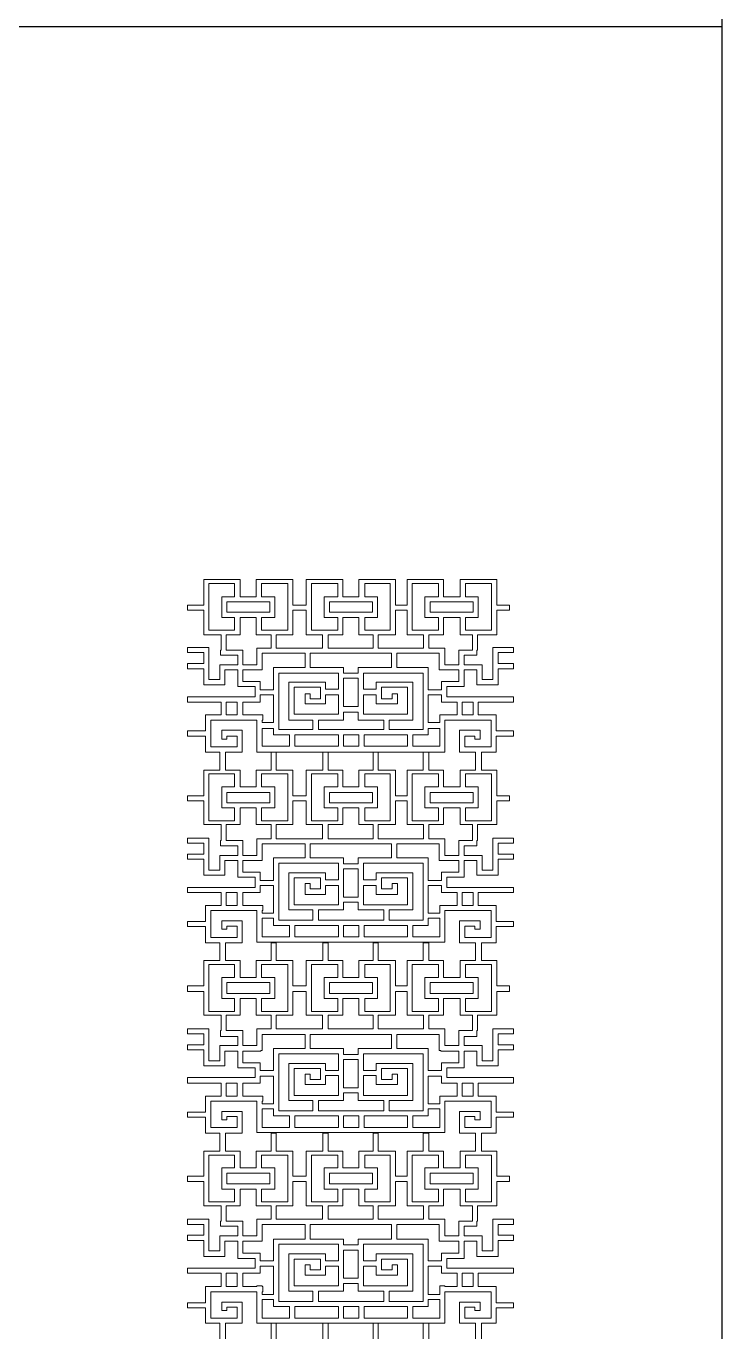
# Model space of a CAD drawing. Extents: x -66030 to 95157, y -13132 to 45879.
# Drawn here: x 90919 to 95157, y 31369 to 39317 of the extents above; entities that cross this region are included whole.
import ezdxf

# ---------------------------------------------------------------- set-up
doc = ezdxf.new("R2010")
doc.units = 0
doc.header["$LTSCALE"] = 100
doc.header["$MEASUREMENT"] = 0
doc.layers.get('0').update_dxf_attribs({"linetype": 'CONTINUOUS'})
doc.layers.add('3', color=11, linetype='CONTINUOUS')

msp = doc.modelspace()

# ---------------------------------------------------------------- linework, layer by layer
at = {"color": 29, "lineweight": 0}
msp.add_lwpolyline([(92098.4, 31312.6), (92098.4, 31421.9), (92043.8, 31421.9), (92012.5, 31421.9), (92012.5, 31453.2), (92012.5, 31515.7), (91903.1, 31515.7), (91903.1, 31546.9), (92012.5, 31546.9), (92012.5, 31613.3), (92012.5, 31644.6), (92043.8, 31644.6), (92106.3, 31644.6), (92106.3, 31726.6), (91903.1, 31726.6), (91903.1, 31757.8), (92313.3, 31757.8), (92313.3, 31816.4), (92239.1, 31816.4), (92207.8, 31816.4), (92207.8, 31847.7), (92207.8, 31921.9), (92129.7, 31921.9), (92129.7, 31863.3), (92129.7, 31828.2), (92098.4, 31828.2), (92032, 31828.2), (92000.8, 31828.2), (92000.8, 31863.3), (92000.8, 31925.8), (91903.1, 31925.8), (91903.1, 31957), (92000.8, 31957), (92000.8, 32023.4), (91903.1, 32023.4), (91903.1, 32054.7), (92000.8, 32054.7), (92032, 32054.7), (92032, 32023.4), (92032, 31957), (92032, 31925.8), (92032, 31863.3), (92098.4, 31863.3), (92098.4, 31921.9), (92098.4, 31953.1), (92129.7, 31953.1), (92207.8, 31953.1), (92207.8, 32011.7), (92102.3, 32011.7), (92102.3, 32043), (92106.3, 32043), (92106.3, 32136.7), (92000.8, 32136.7), (92000.8, 32285.1), (91903.1, 32285.1), (91903.1, 32316.4), (92000.8, 32316.4), (92000.8, 32468.7), (92098.4, 32468.7), (92098.4, 32578.1), (92043.8, 32578.1), (92012.5, 32578.1), (92012.5, 32613.3), (92012.5, 32675.7), (91903.1, 32675.7), (91903.1, 32707), (92012.5, 32707), (92012.5, 32773.4), (92012.5, 32804.6), (92043.8, 32804.6), (92106.3, 32804.6), (92106.3, 32882.8), (91903.1, 32882.8), (91903.1, 32917.9), (92313.3, 32917.9), (92313.3, 32976.5), (92239.1, 32976.5), (92207.8, 32976.5), (92207.8, 33007.8), (92207.8, 33078.1), (92129.7, 33078.1), (92129.7, 33019.5), (92129.7, 32988.2), (92098.4, 32988.2), (92032, 32988.2), (92000.8, 32988.2), (92000.8, 33019.5), (92000.8, 33085.9), (91903.1, 33085.9), (91903.1, 33117.1), (92000.8, 33117.1), (92000.8, 33183.5), (91903.1, 33183.5), (91903.1, 33214.8), (92000.8, 33214.8), (92032, 33214.8), (92032, 33183.5), (92032, 33117.1), (92032, 33085.9), (92032, 33019.5), (92098.4, 33019.5), (92098.4, 33078.1), (92098.4, 33113.2), (92129.7, 33113.2), (92207.8, 33113.2), (92207.8, 33167.9), (92102.3, 33167.9), (92102.3, 33203.1), (92106.3, 33203.1), (92106.3, 33296.8), (92000.8, 33296.8), (92000.8, 33441.3), (91903.1, 33441.3), (91903.1, 33476.5), (92000.8, 33476.5), (92000.8, 33628.8), (92098.4, 33628.8), (92098.4, 33738.2), (92043.8, 33738.2), (92012.5, 33738.2), (92012.5, 33769.4), (92012.5, 33835.8), (91903.1, 33835.8), (91903.1, 33867.1), (92012.5, 33867.1), (92012.5, 33933.5), (92012.5, 33964.7), (92043.8, 33964.7), (92106.3, 33964.7), (92106.3, 34042.8), (91903.1, 34042.8), (91903.1, 34074.1), (92313.3, 34074.1), (92313.3, 34136.6), (92239.1, 34136.6), (92207.8, 34136.6), (92207.8, 34167.8), (92207.8, 34238.1), (92129.7, 34238.1), (92129.7, 34179.5), (92129.7, 34148.3), (92098.4, 34148.3), (92032, 34148.3), (92000.8, 34148.3), (92000.8, 34179.5), (92000.8, 34245.9), (91903.1, 34245.9), (91903.1, 34277.2), (92000.8, 34277.2), (92000.8, 34343.6), (91903.1, 34343.6), (91903.1, 34374.8), (92000.8, 34374.8), (92032, 34374.8), (92032, 34343.6), (92032, 34277.2), (92032, 34245.9), (92032, 34179.5), (92098.4, 34179.5), (92098.4, 34238.1), (92098.4, 34269.4), (92129.7, 34269.4), (92207.8, 34269.4), (92207.8, 34328), (92102.3, 34328), (92102.3, 34359.2), (92106.3, 34359.2), (92106.3, 34456.9), (92000.8, 34456.9), (92000.8, 34601.4), (91903.1, 34601.4), (91903.1, 34632.6), (92000.8, 34632.6), (92000.8, 34788.9), (92098.4, 34788.9), (92098.4, 34898.2), (92043.8, 34898.2), (92012.5, 34898.2), (92012.5, 34929.5), (92012.5, 34995.9), (91903.1, 34995.9), (91903.1, 35027.1), (92012.5, 35027.1), (92012.5, 35093.5), (92012.5, 35124.8), (92043.8, 35124.8), (92106.3, 35124.8), (92106.3, 35202.9), (91903.1, 35202.9), (91903.1, 35234.2), (92313.3, 35234.2), (92313.3, 35296.7), (92239.1, 35296.7), (92207.8, 35296.7), (92207.8, 35327.9), (92207.8, 35398.2), (92129.7, 35398.2), (92129.7, 35339.6), (92129.7, 35308.4), (92098.4, 35308.4), (92032, 35308.4), (92000.8, 35308.4), (92000.8, 35339.6), (92000.8, 35406), (91903.1, 35406), (91903.1, 35437.3), (92000.8, 35437.3), (92000.8, 35503.7), (91903.1, 35503.7), (91903.1, 35534.9), (92000.8, 35534.9), (92032, 35534.9), (92032, 35503.7), (92032, 35437.3), (92032, 35406), (92032, 35339.6), (92098.4, 35339.6), (92098.4, 35398.2), (92098.4, 35429.5), (92129.7, 35429.5), (92207.8, 35429.5), (92207.8, 35488), (92102.3, 35488), (92102.3, 35519.3), (92106.3, 35519.3), (92106.3, 35613), (92000.8, 35613), (92000.8, 35761.5), (91903.1, 35761.5), (91903.1, 35792.7), (92000.8, 35792.7), (92000.8, 35948.9), (92223.4, 35948.9), (92223.4, 35843.5), (92321.1, 35843.5), (92321.1, 35948.9), (92543.7, 35948.9), (92543.7, 35792.7), (92625.7, 35792.7), (92625.7, 35948.9), (92848.4, 35948.9), (92848.4, 35843.5), (92946, 35843.5), (92946, 35948.9), (93168.7, 35948.9), (93168.7, 35792.7), (93239, 35792.7), (93239, 35948.9), (93461.6, 35948.9), (93461.6, 35843.5), (93563.2, 35843.5), (93563.2, 35948.9), (93785.8, 35948.9), (93785.8, 35792.7), (93863.9, 35792.7), (93863.9, 35761.5), (93785.8, 35761.5), (93785.8, 35613), (93668.6, 35613), (93668.6, 35519.3), (93664.7, 35519.3), (93664.7, 35488), (93586.6, 35488), (93586.6, 35429.5), (93664.7, 35429.5), (93696, 35429.5), (93696, 35398.2), (93696, 35339.6), (93762.4, 35339.6), (93762.4, 35406), (93762.4, 35437.3), (93762.4, 35503.7), (93762.4, 35534.9), (93793.6, 35534.9), (93887.4, 35534.9), (93887.4, 35503.7), (93793.6, 35503.7), (93793.6, 35437.3), (93887.4, 35437.3), (93887.4, 35406), (93793.6, 35406), (93793.6, 35339.6), (93793.6, 35308.4), (93762.4, 35308.4), (93696, 35308.4), (93664.7, 35308.4), (93664.7, 35339.6), (93664.7, 35398.2), (93586.6, 35398.2), (93586.6, 35327.9), (93586.6, 35296.7), (93555.4, 35296.7), (93481.2, 35296.7), (93481.2, 35234.2), (93887.4, 35234.2), (93887.4, 35202.9), (93672.5, 35202.9), (93672.5, 35124.8), (93750.7, 35124.8), (93781.9, 35124.8), (93781.9, 35093.5), (93781.9, 35027.1), (93887.4, 35027.1), (93887.4, 34995.9), (93781.9, 34995.9), (93781.9, 34929.5), (93781.9, 34898.2), (93750.7, 34898.2), (93692.1, 34898.2), (93692.1, 34788.9), (93785.8, 34788.9), (93785.8, 34632.6), (93863.9, 34632.6), (93863.9, 34601.4), (93785.8, 34601.4), (93785.8, 34456.9), (93668.6, 34456.9), (93668.6, 34359.2), (93664.7, 34359.2), (93664.7, 34328), (93586.6, 34328), (93586.6, 34269.4), (93664.7, 34269.4), (93696, 34269.4), (93696, 34238.1), (93696, 34179.5), (93762.4, 34179.5), (93762.4, 34245.9), (93762.4, 34277.2), (93762.4, 34343.6), (93762.4, 34374.8), (93793.6, 34374.8), (93887.4, 34374.8), (93887.4, 34343.6), (93793.6, 34343.6), (93793.6, 34277.2), (93887.4, 34277.2), (93887.4, 34245.9), (93793.6, 34245.9), (93793.6, 34179.5), (93793.6, 34148.3), (93762.4, 34148.3), (93696, 34148.3), (93664.7, 34148.3), (93664.7, 34179.5), (93664.7, 34238.1), (93586.6, 34238.1), (93586.6, 34167.8), (93586.6, 34136.6), (93555.4, 34136.6), (93481.2, 34136.6), (93481.2, 34074.1), (93887.4, 34074.1), (93887.4, 34042.8), (93672.5, 34042.8), (93672.5, 33964.7), (93750.7, 33964.7), (93781.9, 33964.7), (93781.9, 33933.5), (93781.9, 33867.1), (93887.4, 33867.1), (93887.4, 33835.8), (93781.9, 33835.8), (93781.9, 33769.4), (93781.9, 33738.2), (93750.7, 33738.2), (93692.1, 33738.2), (93692.1, 33628.8), (93785.8, 33628.8), (93785.8, 33476.5), (93863.9, 33476.5), (93863.9, 33441.3), (93785.8, 33441.3), (93785.8, 33296.8), (93668.6, 33296.8), (93668.6, 33203.1), (93664.7, 33203.1), (93664.7, 33167.9), (93586.6, 33167.9), (93586.6, 33113.2), (93664.7, 33113.2), (93696, 33113.2), (93696, 33078.1), (93696, 33019.5), (93762.4, 33019.5), (93762.4, 33085.9), (93762.4, 33117.1), (93762.4, 33183.5), (93762.4, 33214.8), (93793.6, 33214.8), (93887.4, 33214.8), (93887.4, 33183.5), (93793.6, 33183.5), (93793.6, 33117.1), (93887.4, 33117.1), (93887.4, 33085.9), (93793.6, 33085.9), (93793.6, 33019.5), (93793.6, 32988.2), (93762.4, 32988.2), (93696, 32988.2), (93664.7, 32988.2), (93664.7, 33019.5), (93664.7, 33078.1), (93586.6, 33078.1), (93586.6, 33007.8), (93586.6, 32976.5), (93555.4, 32976.5), (93481.2, 32976.5), (93481.2, 32917.9), (93887.4, 32917.9), (93887.4, 32882.8), (93672.5, 32882.8), (93672.5, 32804.6), (93750.7, 32804.6), (93781.9, 32804.6), (93781.9, 32773.4), (93781.9, 32707), (93887.4, 32707), (93887.4, 32675.7), (93781.9, 32675.7), (93781.9, 32613.3), (93781.9, 32578.1), (93750.7, 32578.1), (93692.1, 32578.1), (93692.1, 32468.7), (93785.8, 32468.7), (93785.8, 32316.4), (93863.9, 32316.4), (93863.9, 32285.1), (93785.8, 32285.1), (93785.8, 32136.7), (93668.6, 32136.7), (93668.6, 32043), (93664.7, 32043), (93664.7, 32011.7), (93586.6, 32011.7), (93586.6, 31953.1), (93664.7, 31953.1), (93696, 31953.1), (93696, 31921.9), (93696, 31863.3), (93762.4, 31863.3), (93762.4, 31925.8), (93762.4, 31957), (93762.4, 32023.4), (93762.4, 32054.7), (93793.6, 32054.7), (93887.4, 32054.7), (93887.4, 32023.4), (93793.6, 32023.4), (93793.6, 31957), (93887.4, 31957), (93887.4, 31925.8), (93793.6, 31925.8), (93793.6, 31863.3), (93793.6, 31828.2), (93762.4, 31828.2), (93696, 31828.2), (93664.7, 31828.2), (93664.7, 31863.3), (93664.7, 31921.9), (93586.6, 31921.9), (93586.6, 31847.7), (93586.6, 31816.4), (93555.4, 31816.4), (93481.2, 31816.4), (93481.2, 31757.8), (93887.4, 31757.8), (93887.4, 31726.6), (93672.5, 31726.6), (93672.5, 31644.6), (93750.7, 31644.6), (93781.9, 31644.6), (93781.9, 31613.3), (93781.9, 31546.9), (93887.4, 31546.9), (93887.4, 31515.7), (93781.9, 31515.7), (93781.9, 31453.2), (93781.9, 31421.9), (93750.7, 31421.9), (93692.1, 31421.9), (93692.1, 31312.6)], dxfattribs=at)
at = {"lineweight": 0}
for points in [[(92188.3, 35843.5), (92188.3, 35925.5), (92032, 35925.5), (92032, 35640.4), (92188.3, 35640.4), (92188.3, 35718.5), (92110.2, 35718.5), (92110.2, 35843.5), (92188.3, 35843.5)], [(92352.3, 35718.5), (92352.3, 35640.4), (92512.5, 35640.4), (92512.5, 35925.5), (92352.3, 35925.5), (92352.3, 35843.5), (92434.4, 35843.5), (92434.4, 35718.5), (92352.3, 35718.5)], [(92817.1, 35843.5), (92817.1, 35925.5), (92657, 35925.5), (92657, 35640.4), (92817.1, 35640.4), (92817.1, 35718.5), (92735.1, 35718.5), (92735.1, 35843.5), (92817.1, 35843.5)], [(92981.2, 35718.5), (92981.2, 35640.4), (93137.4, 35640.4), (93137.4, 35925.5), (92981.2, 35925.5), (92981.2, 35843.5), (93059.3, 35843.5), (93059.3, 35718.5), (92981.2, 35718.5)], [(93430.4, 35843.5), (93430.4, 35925.5), (93270.2, 35925.5), (93270.2, 35640.4), (93430.4, 35640.4), (93430.4, 35718.5), (93348.3, 35718.5), (93348.3, 35843.5), (93430.4, 35843.5)], [(93594.4, 35718.5), (93594.4, 35640.4), (93754.6, 35640.4), (93754.6, 35925.5), (93594.4, 35925.5), (93594.4, 35843.5), (93672.5, 35843.5), (93672.5, 35718.5), (93594.4, 35718.5)], [(92141.4, 35812.2), (92403.1, 35812.2), (92403.1, 35749.7), (92141.4, 35749.7), (92141.4, 35812.2)], [(92766.4, 35812.2), (93028.1, 35812.2), (93028.1, 35749.7), (92766.4, 35749.7), (92766.4, 35812.2)], [(93379.6, 35812.2), (93641.3, 35812.2), (93641.3, 35749.7), (93379.6, 35749.7), (93379.6, 35812.2)], [(92223.4, 35718.5), (92223.4, 35613), (92137.5, 35613), (92137.5, 35519.3), (92207.8, 35519.3), (92239.1, 35519.3), (92239.1, 35488), (92239.1, 35429.5), (92325, 35429.5), (92325, 35499.8), (92325, 35499.8), (92325, 35531), (92325, 35531), (92356.2, 35531), (92410.9, 35531), (92410.9, 35613), (92321.1, 35613), (92321.1, 35718.5), (92223.4, 35718.5)], [(92543.7, 35761.5), (92543.7, 35613), (92442.2, 35613), (92442.2, 35531), (92723.4, 35531), (92723.4, 35613), (92625.7, 35613), (92625.7, 35761.5), (92543.7, 35761.5)], [(92848.4, 35718.5), (92848.4, 35613), (92758.5, 35613), (92758.5, 35531), (93032, 35531), (93032, 35613), (92946, 35613), (92946, 35718.5), (92848.4, 35718.5)], [(93168.7, 35761.5), (93168.7, 35613), (93063.2, 35613), (93063.2, 35531), (93340.5, 35531), (93340.5, 35613), (93239, 35613), (93239, 35761.5), (93168.7, 35761.5)], [(93461.6, 35718.5), (93461.6, 35613), (93371.8, 35613), (93371.8, 35531), (93434.3, 35531), (93438.2, 35531), (93469.4, 35531), (93469.4, 35531), (93469.4, 35531), (93469.4, 35429.5), (93555.4, 35429.5), (93555.4, 35488), (93555.4, 35519.3), (93586.6, 35519.3), (93637.4, 35519.3), (93637.4, 35613), (93563.2, 35613), (93563.2, 35718.5), (93461.6, 35718.5)], [(92617.9, 35413.8), (92617.9, 35499.8), (92356.2, 35499.8), (92356.2, 35398.2), (92348.4, 35398.2), (92348.4, 35398.2), (92239.1, 35398.2), (92239.1, 35327.9), (92313.3, 35327.9), (92344.5, 35327.9), (92344.5, 35327.9), (92344.5, 35277.1), (92426.5, 35277.1), (92426.5, 35378.7), (92426.5, 35413.8), (92457.8, 35413.8), (92617.9, 35413.8)], [(93145.2, 35499.8), (93145.2, 35413.8), (92973.4, 35413.8), (92942.1, 35413.8), (92942.1, 35378.7), (92942.1, 35378.7), (92852.3, 35378.7), (92852.3, 35378.7), (92852.3, 35413.8), (92821, 35413.8), (92649.2, 35413.8), (92649.2, 35499.8), (93145.2, 35499.8)], [(93176.5, 35413.8), (93176.5, 35499.8), (93434.3, 35499.8), (93434.3, 35398.2), (93438.2, 35398.2), (93446, 35398.2), (93446, 35398.2), (93555.4, 35398.2), (93555.4, 35327.9), (93481.2, 35327.9), (93449.9, 35327.9), (93449.9, 35327.9), (93449.9, 35277.1), (93367.9, 35277.1), (93367.9, 35378.7), (93367.9, 35413.8), (93336.6, 35413.8), (93176.5, 35413.8)], [(92742.9, 35281), (92821, 35281), (92821, 35378.7), (92457.8, 35378.7), (92457.8, 35035), (92664.8, 35035), (92664.8, 35093.5), (92551.5, 35093.5), (92520.3, 35093.5), (92520.3, 35128.7), (92520.3, 35292.7), (92520.3, 35308.4), (92520.3, 35324), (92711.7, 35324), (92742.9, 35324), (92742.9, 35292.7), (92742.9, 35281)], [(93051.5, 35281), (92973.4, 35281), (92973.4, 35378.7), (93336.6, 35378.7), (93336.6, 35035), (93129.6, 35035), (93129.6, 35093.5), (93242.9, 35093.5), (93274.1, 35093.5), (93274.1, 35128.7), (93274.1, 35292.7), (93274.1, 35308.4), (93274.1, 35324), (93082.7, 35324), (93051.5, 35324), (93051.5, 35292.7), (93051.5, 35281)], [(92821, 35245.9), (92742.9, 35245.9), (92742.9, 35222.4), (92742.9, 35191.2), (92711.7, 35191.2), (92649.2, 35191.2), (92617.9, 35191.2), (92617.9, 35222.4), (92617.9, 35253.7), (92649.2, 35253.7), (92649.2, 35222.4), (92711.7, 35222.4), (92711.7, 35292.7), (92551.5, 35292.7), (92551.5, 35128.7), (92821, 35128.7), (92821, 35245.9)], [(92942.1, 35347.4), (92942.1, 35175.6), (92852.3, 35175.6), (92852.3, 35347.4), (92942.1, 35347.4)], [(92973.4, 35245.9), (93051.5, 35245.9), (93051.5, 35222.4), (93051.5, 35191.2), (93082.7, 35191.2), (93149.1, 35191.2), (93180.4, 35191.2), (93180.4, 35222.4), (93180.4, 35253.7), (93149.1, 35253.7), (93149.1, 35222.4), (93082.7, 35222.4), (93082.7, 35292.7), (93242.9, 35292.7), (93242.9, 35128.7), (92973.4, 35128.7), (92973.4, 35245.9)], [(92426.5, 35245.9), (92344.5, 35245.9), (92344.5, 35206.8), (92344.5, 35206.8), (92344.5, 35202.9), (92239.1, 35202.9), (92239.1, 35124.8), (92325, 35124.8), (92325, 35124.8), (92356.2, 35124.8), (92356.2, 35124.8), (92360.1, 35124.8), (92360.1, 35093.5), (92356.2, 35093.5), (92356.2, 35077.9), (92426.5, 35077.9), (92426.5, 35245.9)], [(93367.9, 35245.9), (93449.9, 35245.9), (93449.9, 35206.8), (93449.9, 35206.8), (93449.9, 35202.9), (93543.6, 35202.9), (93543.6, 35124.8), (93469.4, 35124.8), (93469.4, 35124.8), (93438.2, 35124.8), (93438.2, 35124.8), (93438.2, 35124.8), (93438.2, 35093.5), (93438.2, 35093.5), (93438.2, 35077.9), (93367.9, 35077.9), (93367.9, 35245.9)], [(92203.9, 35202.9), (92203.9, 35124.8), (92137.5, 35124.8), (92137.5, 35202.9), (92203.9, 35202.9)], [(92973.4, 35093.5), (93098.4, 35093.5), (93098.4, 35035), (92946, 35035), (92852.3, 35035), (92700, 35035), (92700, 35093.5), (92821, 35093.5), (92852.3, 35093.5), (92852.3, 35128.7), (92852.3, 35140.4), (92942.1, 35140.4), (92942.1, 35128.7), (92942.1, 35093.5), (92973.4, 35093.5)], [(93641.3, 35202.9), (93574.9, 35202.9), (93574.9, 35124.8), (93641.3, 35124.8), (93641.3, 35202.9)], [(93239, 34788.9), (93336.6, 34788.9), (93336.6, 34898.2), (93371.8, 34898.2), (93371.8, 34788.9), (93461.6, 34788.9), (93461.6, 34687.3), (93563.2, 34687.3), (93563.2, 34788.9), (93656.9, 34788.9), (93656.9, 34898.2), (93590.5, 34898.2), (93559.3, 34898.2), (93559.3, 34929.5), (93559.3, 34995.9), (93559.3, 35019.3), (93559.3, 35031), (93653, 35031), (93684.3, 35031), (93684.3, 34995.9), (93684.3, 34976.4), (93653, 34976.4), (93653, 34995.9), (93590.5, 34995.9), (93590.5, 34929.5), (93750.7, 34929.5), (93750.7, 35093.5), (93469.4, 35093.5), (93469.4, 34933.4), (93469.4, 34898.2), (93438.2, 34898.2), (92356.2, 34898.2), (92325, 34898.2), (92325, 34933.4), (92325, 35093.5), (92043.8, 35093.5), (92043.8, 34929.5), (92203.9, 34929.5), (92203.9, 34995.9), (92141.4, 34995.9), (92141.4, 34976.4), (92110.2, 34976.4), (92110.2, 34995.9), (92110.2, 35031), (92141.4, 35031), (92235.1, 35031), (92235.1, 35019.3), (92235.1, 34995.9), (92235.1, 34929.5), (92235.1, 34898.2), (92203.9, 34898.2), (92133.6, 34898.2), (92133.6, 34788.9), (92223.4, 34788.9), (92223.4, 34687.3), (92321.1, 34687.3), (92321.1, 34788.9), (92410.9, 34788.9), (92410.9, 34898.2), (92442.2, 34898.2), (92442.2, 34788.9), (92543.7, 34788.9), (92543.7, 34632.6), (92625.7, 34632.6), (92625.7, 34788.9), (92727.3, 34788.9), (92727.3, 34898.2), (92758.5, 34898.2), (92758.5, 34788.9), (92848.4, 34788.9), (92848.4, 34687.3), (92946, 34687.3), (92946, 34788.9), (93032, 34788.9), (93032, 34898.2), (93063.2, 34898.2), (93063.2, 34788.9), (93168.7, 34788.9), (93168.7, 34632.6), (93239, 34632.6), (93239, 34788.9)], [(92426.5, 35042.8), (92356.2, 35042.8), (92356.2, 34933.4), (92524.2, 34933.4), (92524.2, 35003.7), (92457.8, 35003.7), (92426.5, 35003.7), (92426.5, 35035), (92426.5, 35042.8)], [(92555.4, 35003.7), (92821, 35003.7), (92821, 34933.4), (92555.4, 34933.4), (92555.4, 35003.7)], [(92946, 35003.7), (92946, 35003.7), (92946, 34933.4), (92852.3, 34933.4), (92852.3, 35003.7), (92852.3, 35003.7), (92946, 35003.7)], [(92977.3, 35003.7), (93242.9, 35003.7), (93242.9, 34933.4), (92977.3, 34933.4), (92977.3, 35003.7)], [(93367.9, 35042.8), (93438.2, 35042.8), (93438.2, 34933.4), (93274.1, 34933.4), (93274.1, 35003.7), (93336.6, 35003.7), (93367.9, 35003.7), (93367.9, 35035), (93367.9, 35042.8)], [(92188.3, 34687.3), (92188.3, 34765.4), (92032, 34765.4), (92032, 34480.3), (92188.3, 34480.3), (92188.3, 34558.4), (92110.2, 34558.4), (92110.2, 34687.3), (92188.3, 34687.3)], [(92352.3, 34687.3), (92434.4, 34687.3), (92434.4, 34558.4), (92352.3, 34558.4), (92352.3, 34480.3), (92512.5, 34480.3), (92512.5, 34765.4), (92352.3, 34765.4), (92352.3, 34687.3)], [(92817.1, 34687.3), (92817.1, 34765.4), (92657, 34765.4), (92657, 34480.3), (92817.1, 34480.3), (92817.1, 34558.4), (92735.1, 34558.4), (92735.1, 34687.3), (92817.1, 34687.3)], [(92981.2, 34558.4), (92981.2, 34480.3), (93137.4, 34480.3), (93137.4, 34765.4), (92981.2, 34765.4), (92981.2, 34687.3), (93059.3, 34687.3), (93059.3, 34558.4), (92981.2, 34558.4)], [(93430.4, 34687.3), (93430.4, 34765.4), (93270.2, 34765.4), (93270.2, 34480.3), (93430.4, 34480.3), (93430.4, 34558.4), (93348.3, 34558.4), (93348.3, 34687.3), (93430.4, 34687.3)], [(93594.4, 34558.4), (93594.4, 34480.3), (93754.6, 34480.3), (93754.6, 34765.4), (93594.4, 34765.4), (93594.4, 34687.3), (93672.5, 34687.3), (93672.5, 34558.4), (93594.4, 34558.4)], [(92141.4, 34652.2), (92403.1, 34652.2), (92403.1, 34589.7), (92141.4, 34589.7), (92141.4, 34652.2)], [(92723.4, 34370.9), (92442.2, 34370.9), (92442.2, 34456.9), (92543.7, 34456.9), (92543.7, 34601.4), (92625.7, 34601.4), (92625.7, 34456.9), (92723.4, 34456.9), (92723.4, 34370.9)], [(92766.4, 34652.2), (93028.1, 34652.2), (93028.1, 34589.7), (92766.4, 34589.7), (92766.4, 34652.2)], [(93340.5, 34370.9), (93063.2, 34370.9), (93063.2, 34456.9), (93168.7, 34456.9), (93168.7, 34601.4), (93239, 34601.4), (93239, 34456.9), (93340.5, 34456.9), (93340.5, 34370.9)], [(93379.6, 34652.2), (93641.3, 34652.2), (93641.3, 34589.7), (93379.6, 34589.7), (93379.6, 34652.2)], [(92325, 34339.7), (92325, 34339.7), (92325, 34269.4), (92239.1, 34269.4), (92239.1, 34328), (92239.1, 34359.2), (92207.8, 34359.2), (92137.5, 34359.2), (92137.5, 34456.9), (92223.4, 34456.9), (92223.4, 34558.4), (92321.1, 34558.4), (92321.1, 34456.9), (92410.9, 34456.9), (92410.9, 34370.9), (92356.2, 34370.9), (92325, 34370.9), (92325, 34370.9), (92325, 34339.7)], [(93032, 34370.9), (92758.5, 34370.9), (92758.5, 34456.9), (92848.4, 34456.9), (92848.4, 34558.4), (92946, 34558.4), (92946, 34456.9), (93032, 34456.9), (93032, 34370.9)], [(93434.3, 34370.9), (93371.8, 34370.9), (93371.8, 34456.9), (93461.6, 34456.9), (93461.6, 34558.4), (93563.2, 34558.4), (93563.2, 34456.9), (93637.4, 34456.9), (93637.4, 34359.2), (93586.6, 34359.2), (93555.4, 34359.2), (93555.4, 34328), (93555.4, 34269.4), (93469.4, 34269.4), (93469.4, 34370.9), (93469.4, 34370.9), (93469.4, 34370.9), (93438.2, 34370.9), (93434.3, 34370.9)], [(92617.9, 34253.8), (92617.9, 34339.7), (92356.2, 34339.7), (92356.2, 34238.1), (92348.4, 34238.1), (92348.4, 34238.1), (92239.1, 34238.1), (92239.1, 34167.8), (92313.3, 34167.8), (92344.5, 34167.8), (92344.5, 34167.8), (92344.5, 34117), (92426.5, 34117), (92426.5, 34222.5), (92426.5, 34253.8), (92457.8, 34253.8), (92617.9, 34253.8)], [(93145.2, 34339.7), (93145.2, 34253.8), (92973.4, 34253.8), (92942.1, 34253.8), (92942.1, 34222.5), (92942.1, 34218.6), (92852.3, 34218.6), (92852.3, 34222.5), (92852.3, 34253.8), (92821, 34253.8), (92649.2, 34253.8), (92649.2, 34339.7), (93145.2, 34339.7)], [(93176.5, 34253.8), (93176.5, 34339.7), (93434.3, 34339.7), (93434.3, 34238.1), (93438.2, 34238.1), (93446, 34238.1), (93446, 34238.1), (93555.4, 34238.1), (93555.4, 34167.8), (93481.2, 34167.8), (93449.9, 34167.8), (93449.9, 34167.8), (93449.9, 34117), (93367.9, 34117), (93367.9, 34222.5), (93367.9, 34253.8), (93336.6, 34253.8), (93176.5, 34253.8)], [(92742.9, 34121), (92821, 34121), (92821, 34222.5), (92457.8, 34222.5), (92457.8, 33874.9), (92664.8, 33874.9), (92664.8, 33937.4), (92551.5, 33937.4), (92520.3, 33937.4), (92520.3, 33968.6), (92520.3, 34132.7), (92520.3, 34148.3), (92520.3, 34163.9), (92711.7, 34163.9), (92742.9, 34163.9), (92742.9, 34132.7), (92742.9, 34121)], [(92942.1, 34187.4), (92942.1, 34015.5), (92852.3, 34015.5), (92852.3, 34187.4), (92942.1, 34187.4)], [(93051.5, 34121), (92973.4, 34121), (92973.4, 34222.5), (93336.6, 34222.5), (93336.6, 33874.9), (93129.6, 33874.9), (93129.6, 33937.4), (93242.9, 33937.4), (93274.1, 33937.4), (93274.1, 33968.6), (93274.1, 34132.7), (93274.1, 34148.3), (93274.1, 34163.9), (93082.7, 34163.9), (93051.5, 34163.9), (93051.5, 34132.7), (93051.5, 34121)], [(92821, 34085.8), (92742.9, 34085.8), (92742.9, 34066.3), (92742.9, 34031.1), (92711.7, 34031.1), (92649.2, 34031.1), (92617.9, 34031.1), (92617.9, 34066.3), (92617.9, 34097.5), (92649.2, 34097.5), (92649.2, 34066.3), (92711.7, 34066.3), (92711.7, 34132.7), (92551.5, 34132.7), (92551.5, 33968.6), (92821, 33968.6), (92821, 34085.8)], [(92973.4, 34085.8), (93051.5, 34085.8), (93051.5, 34066.3), (93051.5, 34031.1), (93082.7, 34031.1), (93149.1, 34031.1), (93180.4, 34031.1), (93180.4, 34066.3), (93180.4, 34097.5), (93149.1, 34097.5), (93149.1, 34066.3), (93082.7, 34066.3), (93082.7, 34132.7), (93242.9, 34132.7), (93242.9, 33968.6), (92973.4, 33968.6), (92973.4, 34085.8)], [(92203.9, 34042.8), (92203.9, 33964.7), (92137.5, 33964.7), (92137.5, 34042.8), (92203.9, 34042.8)], [(92426.5, 34085.8), (92344.5, 34085.8), (92344.5, 34046.7), (92344.5, 34046.7), (92344.5, 34042.8), (92239.1, 34042.8), (92239.1, 33964.7), (92325, 33964.7), (92325, 33964.7), (92356.2, 33964.7), (92356.2, 33964.7), (92360.1, 33964.7), (92360.1, 33933.5), (92356.2, 33933.5), (92356.2, 33917.8), (92426.5, 33917.8), (92426.5, 34085.8)], [(93367.9, 34085.8), (93449.9, 34085.8), (93449.9, 34046.7), (93449.9, 34046.7), (93449.9, 34042.8), (93543.6, 34042.8), (93543.6, 33964.7), (93469.4, 33964.7), (93469.4, 33964.7), (93438.2, 33964.7), (93438.2, 33964.7), (93438.2, 33964.7), (93438.2, 33933.5), (93438.2, 33933.5), (93438.2, 33917.8), (93367.9, 33917.8), (93367.9, 34085.8)], [(93641.3, 34042.8), (93574.9, 34042.8), (93574.9, 33964.7), (93641.3, 33964.7), (93641.3, 34042.8)], [(92973.4, 33937.4), (93098.4, 33937.4), (93098.4, 33874.9), (92946, 33874.9), (92852.3, 33874.9), (92700, 33874.9), (92700, 33937.4), (92821, 33937.4), (92852.3, 33937.4), (92852.3, 33968.6), (92852.3, 33984.2), (92942.1, 33984.2), (92942.1, 33968.6), (92942.1, 33937.4), (92973.4, 33937.4)], [(93239, 33628.8), (93336.6, 33628.8), (93336.6, 33738.2), (93371.8, 33738.2), (93371.8, 33628.8), (93461.6, 33628.8), (93461.6, 33527.2), (93563.2, 33527.2), (93563.2, 33628.8), (93656.9, 33628.8), (93656.9, 33738.2), (93590.5, 33738.2), (93559.3, 33738.2), (93559.3, 33769.4), (93559.3, 33839.7), (93559.3, 33859.3), (93559.3, 33871), (93653, 33871), (93684.3, 33871), (93684.3, 33839.7), (93684.3, 33820.2), (93653, 33820.2), (93653, 33839.7), (93590.5, 33839.7), (93590.5, 33769.4), (93750.7, 33769.4), (93750.7, 33933.5), (93469.4, 33933.5), (93469.4, 33773.3), (93469.4, 33742.1), (93438.2, 33742.1), (92356.2, 33742.1), (92325, 33742.1), (92325, 33773.3), (92325, 33933.5), (92043.8, 33933.5), (92043.8, 33769.4), (92203.9, 33769.4), (92203.9, 33839.7), (92141.4, 33839.7), (92141.4, 33820.2), (92110.2, 33820.2), (92110.2, 33839.7), (92110.2, 33871), (92141.4, 33871), (92235.1, 33871), (92235.1, 33859.3), (92235.1, 33839.7), (92235.1, 33769.4), (92235.1, 33738.2), (92203.9, 33738.2), (92133.6, 33738.2), (92133.6, 33628.8), (92223.4, 33628.8), (92223.4, 33527.2), (92321.1, 33527.2), (92321.1, 33628.8), (92410.9, 33628.8), (92410.9, 33738.2), (92442.2, 33738.2), (92442.2, 33628.8), (92543.7, 33628.8), (92543.7, 33476.5), (92625.7, 33476.5), (92625.7, 33628.8), (92727.3, 33628.8), (92727.3, 33738.2), (92758.5, 33738.2), (92758.5, 33628.8), (92848.4, 33628.8), (92848.4, 33527.2), (92946, 33527.2), (92946, 33628.8), (93032, 33628.8), (93032, 33738.2), (93063.2, 33738.2), (93063.2, 33628.8), (93168.7, 33628.8), (93168.7, 33476.5), (93239, 33476.5), (93239, 33628.8)], [(92426.5, 33886.6), (92356.2, 33886.6), (92356.2, 33773.3), (92524.2, 33773.3), (92524.2, 33843.6), (92457.8, 33843.6), (92426.5, 33843.6), (92426.5, 33874.9), (92426.5, 33886.6)], [(93367.9, 33886.6), (93438.2, 33886.6), (93438.2, 33773.3), (93274.1, 33773.3), (93274.1, 33843.6), (93336.6, 33843.6), (93367.9, 33843.6), (93367.9, 33874.9), (93367.9, 33886.6)], [(92555.4, 33843.6), (92821, 33843.6), (92821, 33773.3), (92555.4, 33773.3), (92555.4, 33843.6)], [(92946, 33843.6), (92946, 33843.6), (92946, 33773.3), (92852.3, 33773.3), (92852.3, 33843.6), (92852.3, 33843.6), (92946, 33843.6)], [(92977.3, 33843.6), (93242.9, 33843.6), (93242.9, 33773.3), (92977.3, 33773.3), (92977.3, 33843.6)], [(92110.2, 33527.2), (92188.3, 33527.2), (92188.3, 33605.4), (92032, 33605.4), (92032, 33320.2), (92188.3, 33320.2), (92188.3, 33398.4), (92110.2, 33398.4), (92110.2, 33527.2)], [(92352.3, 33527.2), (92434.4, 33527.2), (92434.4, 33398.4), (92352.3, 33398.4), (92352.3, 33320.2), (92512.5, 33320.2), (92512.5, 33605.4), (92352.3, 33605.4), (92352.3, 33527.2)], [(92817.1, 33527.2), (92817.1, 33605.4), (92657, 33605.4), (92657, 33320.2), (92817.1, 33320.2), (92817.1, 33398.4), (92735.1, 33398.4), (92735.1, 33527.2), (92817.1, 33527.2)], [(92981.2, 33398.4), (92981.2, 33320.2), (93137.4, 33320.2), (93137.4, 33605.4), (92981.2, 33605.4), (92981.2, 33527.2), (93059.3, 33527.2), (93059.3, 33398.4), (92981.2, 33398.4)], [(93430.4, 33527.2), (93430.4, 33605.4), (93270.2, 33605.4), (93270.2, 33320.2), (93430.4, 33320.2), (93430.4, 33398.4), (93348.3, 33398.4), (93348.3, 33527.2), (93430.4, 33527.2)], [(93594.4, 33398.4), (93594.4, 33320.2), (93754.6, 33320.2), (93754.6, 33605.4), (93594.4, 33605.4), (93594.4, 33527.2), (93672.5, 33527.2), (93672.5, 33398.4), (93594.4, 33398.4)], [(92141.4, 33496), (92403.1, 33496), (92403.1, 33429.6), (92141.4, 33429.6), (92141.4, 33496)], [(92766.4, 33496), (93028.1, 33496), (93028.1, 33429.6), (92766.4, 33429.6), (92766.4, 33496)], [(93379.6, 33496), (93641.3, 33496), (93641.3, 33429.6), (93379.6, 33429.6), (93379.6, 33496)], [(92325, 33179.6), (92325, 33179.6), (92325, 33113.2), (92239.1, 33113.2), (92239.1, 33167.9), (92239.1, 33203.1), (92207.8, 33203.1), (92137.5, 33203.1), (92137.5, 33296.8), (92223.4, 33296.8), (92223.4, 33398.4), (92321.1, 33398.4), (92321.1, 33296.8), (92410.9, 33296.8), (92410.9, 33214.8), (92356.2, 33214.8), (92325, 33214.8), (92325, 33214.8), (92325, 33179.6)], [(92723.4, 33214.8), (92442.2, 33214.8), (92442.2, 33296.8), (92543.7, 33296.8), (92543.7, 33441.3), (92625.7, 33441.3), (92625.7, 33296.8), (92723.4, 33296.8), (92723.4, 33214.8)], [(93032, 33214.8), (92758.5, 33214.8), (92758.5, 33296.8), (92848.4, 33296.8), (92848.4, 33398.4), (92946, 33398.4), (92946, 33296.8), (93032, 33296.8), (93032, 33214.8)], [(93340.5, 33214.8), (93063.2, 33214.8), (93063.2, 33296.8), (93168.7, 33296.8), (93168.7, 33441.3), (93239, 33441.3), (93239, 33296.8), (93340.5, 33296.8), (93340.5, 33214.8)], [(93434.3, 33214.8), (93371.8, 33214.8), (93371.8, 33296.8), (93461.6, 33296.8), (93461.6, 33398.4), (93563.2, 33398.4), (93563.2, 33296.8), (93637.4, 33296.8), (93637.4, 33203.1), (93586.6, 33203.1), (93555.4, 33203.1), (93555.4, 33167.9), (93555.4, 33113.2), (93469.4, 33113.2), (93469.4, 33214.8), (93469.4, 33214.8), (93469.4, 33214.8), (93438.2, 33214.8), (93434.3, 33214.8)], [(92617.9, 33093.7), (92617.9, 33179.6), (92356.2, 33179.6), (92356.2, 33082), (92348.4, 33082), (92348.4, 33078.1), (92239.1, 33078.1), (92239.1, 33007.8), (92313.3, 33007.8), (92344.5, 33007.8), (92344.5, 33007.8), (92344.5, 32960.9), (92426.5, 32960.9), (92426.5, 33062.4), (92426.5, 33093.7), (92457.8, 33093.7), (92617.9, 33093.7)], [(93145.2, 33179.6), (93145.2, 33093.7), (92973.4, 33093.7), (92942.1, 33093.7), (92942.1, 33062.4), (92942.1, 33058.5), (92852.3, 33058.5), (92852.3, 33062.4), (92852.3, 33093.7), (92821, 33093.7), (92649.2, 33093.7), (92649.2, 33179.6), (93145.2, 33179.6)], [(93176.5, 33093.7), (93176.5, 33179.6), (93434.3, 33179.6), (93434.3, 33082), (93438.2, 33082), (93446, 33082), (93446, 33078.1), (93555.4, 33078.1), (93555.4, 33007.8), (93481.2, 33007.8), (93449.9, 33007.8), (93449.9, 33007.8), (93449.9, 32960.9), (93367.9, 32960.9), (93367.9, 33062.4), (93367.9, 33093.7), (93336.6, 33093.7), (93176.5, 33093.7)], [(92742.9, 32960.9), (92821, 32960.9), (92821, 33062.4), (92457.8, 33062.4), (92457.8, 32714.8), (92664.8, 32714.8), (92664.8, 32777.3), (92551.5, 32777.3), (92520.3, 32777.3), (92520.3, 32808.5), (92520.3, 32972.6), (92520.3, 32988.2), (92520.3, 33003.8), (92711.7, 33003.8), (92742.9, 33003.8), (92742.9, 32972.6), (92742.9, 32960.9)], [(92942.1, 33027.3), (92942.1, 32855.4), (92852.3, 32855.4), (92852.3, 33027.3), (92942.1, 33027.3)], [(93051.5, 32960.9), (92973.4, 32960.9), (92973.4, 33062.4), (93336.6, 33062.4), (93336.6, 32714.8), (93129.6, 32714.8), (93129.6, 32777.3), (93242.9, 32777.3), (93274.1, 32777.3), (93274.1, 32808.5), (93274.1, 32972.6), (93274.1, 32988.2), (93274.1, 33003.8), (93082.7, 33003.8), (93051.5, 33003.8), (93051.5, 32972.6), (93051.5, 32960.9)], [(92426.5, 32925.7), (92344.5, 32925.7), (92344.5, 32886.7), (92344.5, 32886.7), (92344.5, 32882.8), (92239.1, 32882.8), (92239.1, 32804.6), (92325, 32804.6), (92325, 32804.6), (92356.2, 32804.6), (92356.2, 32804.6), (92360.1, 32804.6), (92360.1, 32773.4), (92356.2, 32773.4), (92356.2, 32757.8), (92426.5, 32757.8), (92426.5, 32925.7)], [(92821, 32929.6), (92742.9, 32929.6), (92742.9, 32906.2), (92742.9, 32875), (92711.7, 32875), (92649.2, 32875), (92617.9, 32875), (92617.9, 32906.2), (92617.9, 32937.4), (92649.2, 32937.4), (92649.2, 32906.2), (92711.7, 32906.2), (92711.7, 32972.6), (92551.5, 32972.6), (92551.5, 32808.5), (92821, 32808.5), (92821, 32929.6)], [(92973.4, 32929.6), (93051.5, 32929.6), (93051.5, 32906.2), (93051.5, 32875), (93082.7, 32875), (93149.1, 32875), (93180.4, 32875), (93180.4, 32906.2), (93180.4, 32937.4), (93149.1, 32937.4), (93149.1, 32906.2), (93082.7, 32906.2), (93082.7, 32972.6), (93242.9, 32972.6), (93242.9, 32808.5), (92973.4, 32808.5), (92973.4, 32929.6)], [(93367.9, 32925.7), (93449.9, 32925.7), (93449.9, 32886.7), (93449.9, 32886.7), (93449.9, 32882.8), (93543.6, 32882.8), (93543.6, 32804.6), (93469.4, 32804.6), (93469.4, 32804.6), (93438.2, 32804.6), (93438.2, 32804.6), (93438.2, 32804.6), (93438.2, 32773.4), (93438.2, 32773.4), (93438.2, 32757.8), (93367.9, 32757.8), (93367.9, 32925.7)], [(92203.9, 32882.8), (92203.9, 32804.6), (92137.5, 32804.6), (92137.5, 32882.8), (92203.9, 32882.8)], [(93641.3, 32882.8), (93574.9, 32882.8), (93574.9, 32804.6), (93641.3, 32804.6), (93641.3, 32882.8)], [(93239, 32468.7), (93336.6, 32468.7), (93336.6, 32578.1), (93371.8, 32578.1), (93371.8, 32468.7), (93461.6, 32468.7), (93461.6, 32367.2), (93563.2, 32367.2), (93563.2, 32468.7), (93656.9, 32468.7), (93656.9, 32578.1), (93590.5, 32578.1), (93559.3, 32578.1), (93559.3, 32613.3), (93559.3, 32679.7), (93559.3, 32703.1), (93559.3, 32710.9), (93653, 32710.9), (93684.3, 32710.9), (93684.3, 32679.7), (93684.3, 32660.1), (93653, 32660.1), (93653, 32679.7), (93590.5, 32679.7), (93590.5, 32613.3), (93750.7, 32613.3), (93750.7, 32773.4), (93469.4, 32773.4), (93469.4, 32613.3), (93469.4, 32582), (93438.2, 32582), (92356.2, 32582), (92325, 32582), (92325, 32613.3), (92325, 32773.4), (92043.8, 32773.4), (92043.8, 32613.3), (92203.9, 32613.3), (92203.9, 32679.7), (92141.4, 32679.7), (92141.4, 32660.1), (92110.2, 32660.1), (92110.2, 32679.7), (92110.2, 32710.9), (92141.4, 32710.9), (92235.1, 32710.9), (92235.1, 32703.1), (92235.1, 32679.7), (92235.1, 32613.3), (92235.1, 32578.1), (92203.9, 32578.1), (92133.6, 32578.1), (92133.6, 32468.7), (92223.4, 32468.7), (92223.4, 32367.2), (92321.1, 32367.2), (92321.1, 32468.7), (92410.9, 32468.7), (92410.9, 32578.1), (92442.2, 32578.1), (92442.2, 32468.7), (92543.7, 32468.7), (92543.7, 32316.4), (92625.7, 32316.4), (92625.7, 32468.7), (92727.3, 32468.7), (92727.3, 32578.1), (92758.5, 32578.1), (92758.5, 32468.7), (92848.4, 32468.7), (92848.4, 32367.2), (92946, 32367.2), (92946, 32468.7), (93032, 32468.7), (93032, 32578.1), (93063.2, 32578.1), (93063.2, 32468.7), (93168.7, 32468.7), (93168.7, 32316.4), (93239, 32316.4), (93239, 32468.7)], [(92973.4, 32777.3), (93098.4, 32777.3), (93098.4, 32714.8), (92946, 32714.8), (92852.3, 32714.8), (92700, 32714.8), (92700, 32777.3), (92821, 32777.3), (92852.3, 32777.3), (92852.3, 32808.5), (92852.3, 32824.2), (92942.1, 32824.2), (92942.1, 32808.5), (92942.1, 32777.3), (92973.4, 32777.3)], [(92426.5, 32726.5), (92356.2, 32726.5), (92356.2, 32613.3), (92524.2, 32613.3), (92524.2, 32683.6), (92457.8, 32683.6), (92426.5, 32683.6), (92426.5, 32714.8), (92426.5, 32726.5)], [(92555.4, 32683.6), (92821, 32683.6), (92821, 32613.3), (92555.4, 32613.3), (92555.4, 32683.6)], [(92946, 32683.6), (92946, 32683.6), (92946, 32613.3), (92852.3, 32613.3), (92852.3, 32683.6), (92852.3, 32683.6), (92946, 32683.6)], [(92977.3, 32683.6), (93242.9, 32683.6), (93242.9, 32613.3), (92977.3, 32613.3), (92977.3, 32683.6)], [(93367.9, 32726.5), (93438.2, 32726.5), (93438.2, 32613.3), (93274.1, 32613.3), (93274.1, 32683.6), (93336.6, 32683.6), (93367.9, 32683.6), (93367.9, 32714.8), (93367.9, 32726.5)], [(92110.2, 32367.2), (92188.3, 32367.2), (92188.3, 32445.3), (92032, 32445.3), (92032, 32160.2), (92188.3, 32160.2), (92188.3, 32238.3), (92110.2, 32238.3), (92110.2, 32367.2)], [(92352.3, 32367.2), (92434.4, 32367.2), (92434.4, 32238.3), (92352.3, 32238.3), (92352.3, 32160.2), (92512.5, 32160.2), (92512.5, 32445.3), (92352.3, 32445.3), (92352.3, 32367.2)], [(92817.1, 32367.2), (92817.1, 32445.3), (92657, 32445.3), (92657, 32160.2), (92817.1, 32160.2), (92817.1, 32238.3), (92735.1, 32238.3), (92735.1, 32367.2), (92817.1, 32367.2)], [(92981.2, 32238.3), (92981.2, 32160.2), (93137.4, 32160.2), (93137.4, 32445.3), (92981.2, 32445.3), (92981.2, 32367.2), (93059.3, 32367.2), (93059.3, 32238.3), (92981.2, 32238.3)], [(93430.4, 32367.2), (93430.4, 32445.3), (93270.2, 32445.3), (93270.2, 32160.2), (93430.4, 32160.2), (93430.4, 32238.3), (93348.3, 32238.3), (93348.3, 32367.2), (93430.4, 32367.2)], [(93594.4, 32238.3), (93594.4, 32160.2), (93754.6, 32160.2), (93754.6, 32445.3), (93594.4, 32445.3), (93594.4, 32367.2), (93672.5, 32367.2), (93672.5, 32238.3), (93594.4, 32238.3)], [(92141.4, 32335.9), (92403.1, 32335.9), (92403.1, 32269.5), (92141.4, 32269.5), (92141.4, 32335.9)], [(92723.4, 32054.7), (92442.2, 32054.7), (92442.2, 32136.7), (92543.7, 32136.7), (92543.7, 32285.1), (92625.7, 32285.1), (92625.7, 32136.7), (92723.4, 32136.7), (92723.4, 32054.7)], [(92766.4, 32335.9), (93028.1, 32335.9), (93028.1, 32269.5), (92766.4, 32269.5), (92766.4, 32335.9)], [(93340.5, 32054.7), (93063.2, 32054.7), (93063.2, 32136.7), (93168.7, 32136.7), (93168.7, 32285.1), (93239, 32285.1), (93239, 32136.7), (93340.5, 32136.7), (93340.5, 32054.7)], [(93379.6, 32335.9), (93641.3, 32335.9), (93641.3, 32269.5), (93379.6, 32269.5), (93379.6, 32335.9)], [(92325, 32023.4), (92325, 32023.4), (92325, 31953.1), (92239.1, 31953.1), (92239.1, 32011.7), (92239.1, 32043), (92207.8, 32043), (92137.5, 32043), (92137.5, 32136.7), (92223.4, 32136.7), (92223.4, 32238.3), (92321.1, 32238.3), (92321.1, 32136.7), (92410.9, 32136.7), (92410.9, 32054.7), (92356.2, 32054.7), (92325, 32054.7), (92325, 32054.7), (92325, 32023.4)], [(93032, 32054.7), (92758.5, 32054.7), (92758.5, 32136.7), (92848.4, 32136.7), (92848.4, 32238.3), (92946, 32238.3), (92946, 32136.7), (93032, 32136.7), (93032, 32054.7)], [(93434.3, 32054.7), (93371.8, 32054.7), (93371.8, 32136.7), (93461.6, 32136.7), (93461.6, 32238.3), (93563.2, 32238.3), (93563.2, 32136.7), (93637.4, 32136.7), (93637.4, 32043), (93586.6, 32043), (93555.4, 32043), (93555.4, 32011.7), (93555.4, 31953.1), (93469.4, 31953.1), (93469.4, 32054.7), (93469.4, 32054.7), (93469.4, 32054.7), (93438.2, 32054.7), (93434.3, 32054.7)], [(92617.9, 31933.6), (92617.9, 32023.4), (92356.2, 32023.4), (92356.2, 31921.9), (92348.4, 31921.9), (92348.4, 31921.9), (92239.1, 31921.9), (92239.1, 31847.7), (92313.3, 31847.7), (92344.5, 31847.7), (92344.5, 31847.7), (92344.5, 31800.8), (92426.5, 31800.8), (92426.5, 31902.4), (92426.5, 31933.6), (92457.8, 31933.6), (92617.9, 31933.6)], [(93145.2, 32023.4), (93145.2, 31933.6), (92973.4, 31933.6), (92942.1, 31933.6), (92942.1, 31902.4), (92942.1, 31898.5), (92852.3, 31898.5), (92852.3, 31902.4), (92852.3, 31933.6), (92821, 31933.6), (92649.2, 31933.6), (92649.2, 32023.4), (93145.2, 32023.4)], [(93176.5, 31933.6), (93176.5, 32023.4), (93434.3, 32023.4), (93434.3, 31921.9), (93438.2, 31921.9), (93446, 31921.9), (93446, 31921.9), (93555.4, 31921.9), (93555.4, 31847.7), (93481.2, 31847.7), (93449.9, 31847.7), (93449.9, 31847.7), (93449.9, 31800.8), (93367.9, 31800.8), (93367.9, 31902.4), (93367.9, 31933.6), (93336.6, 31933.6), (93176.5, 31933.6)], [(92742.9, 31800.8), (92821, 31800.8), (92821, 31902.4), (92457.8, 31902.4), (92457.8, 31554.7), (92664.8, 31554.7), (92664.8, 31617.2), (92551.5, 31617.2), (92520.3, 31617.2), (92520.3, 31648.5), (92520.3, 31812.5), (92520.3, 31828.2), (92520.3, 31843.8), (92711.7, 31843.8), (92742.9, 31843.8), (92742.9, 31812.5), (92742.9, 31800.8)], [(93051.5, 31800.8), (92973.4, 31800.8), (92973.4, 31902.4), (93336.6, 31902.4), (93336.6, 31554.7), (93129.6, 31554.7), (93129.6, 31617.2), (93242.9, 31617.2), (93274.1, 31617.2), (93274.1, 31648.5), (93274.1, 31812.5), (93274.1, 31828.2), (93274.1, 31843.8), (93082.7, 31843.8), (93051.5, 31843.8), (93051.5, 31812.5), (93051.5, 31800.8)], [(92821, 31769.6), (92742.9, 31769.6), (92742.9, 31746.1), (92742.9, 31714.9), (92711.7, 31714.9), (92649.2, 31714.9), (92617.9, 31714.9), (92617.9, 31746.1), (92617.9, 31777.4), (92649.2, 31777.4), (92649.2, 31746.1), (92711.7, 31746.1), (92711.7, 31812.5), (92551.5, 31812.5), (92551.5, 31648.5), (92821, 31648.5), (92821, 31769.6)], [(92942.1, 31867.2), (92942.1, 31695.3), (92852.3, 31695.3), (92852.3, 31867.2), (92942.1, 31867.2)], [(92973.4, 31769.6), (93051.5, 31769.6), (93051.5, 31746.1), (93051.5, 31714.9), (93082.7, 31714.9), (93149.1, 31714.9), (93180.4, 31714.9), (93180.4, 31746.1), (93180.4, 31777.4), (93149.1, 31777.4), (93149.1, 31746.1), (93082.7, 31746.1), (93082.7, 31812.5), (93242.9, 31812.5), (93242.9, 31648.5), (92973.4, 31648.5), (92973.4, 31769.6)], [(92203.9, 31726.6), (92203.9, 31644.6), (92137.5, 31644.6), (92137.5, 31726.6), (92203.9, 31726.6)], [(92426.5, 31769.6), (92344.5, 31769.6), (92344.5, 31726.6), (92344.5, 31726.6), (92344.5, 31726.6), (92239.1, 31726.6), (92239.1, 31644.6), (92325, 31644.6), (92325, 31648.5), (92356.2, 31648.5), (92356.2, 31644.6), (92360.1, 31644.6), (92360.1, 31613.3), (92356.2, 31613.3), (92356.2, 31597.7), (92426.5, 31597.7), (92426.5, 31769.6)], [(93367.9, 31769.6), (93449.9, 31769.6), (93449.9, 31726.6), (93449.9, 31726.6), (93449.9, 31726.6), (93543.6, 31726.6), (93543.6, 31644.6), (93469.4, 31644.6), (93469.4, 31648.5), (93438.2, 31648.5), (93438.2, 31644.6), (93438.2, 31644.6), (93438.2, 31613.3), (93438.2, 31613.3), (93438.2, 31597.7), (93367.9, 31597.7), (93367.9, 31769.6)], [(93641.3, 31726.6), (93574.9, 31726.6), (93574.9, 31644.6), (93641.3, 31644.6), (93641.3, 31726.6)], [(92973.4, 31617.2), (93098.4, 31617.2), (93098.4, 31554.7), (92946, 31554.7), (92852.3, 31554.7), (92700, 31554.7), (92700, 31617.2), (92821, 31617.2), (92852.3, 31617.2), (92852.3, 31648.5), (92852.3, 31664.1), (92942.1, 31664.1), (92942.1, 31648.5), (92942.1, 31617.2), (92973.4, 31617.2)], [(92426.5, 31566.5), (92356.2, 31566.5), (92356.2, 31453.2), (92524.2, 31453.2), (92524.2, 31523.5), (92457.8, 31523.5), (92426.5, 31523.5), (92426.5, 31554.7), (92426.5, 31566.5)], [(93367.9, 31566.5), (93438.2, 31566.5), (93438.2, 31453.2), (93274.1, 31453.2), (93274.1, 31523.5), (93336.6, 31523.5), (93367.9, 31523.5), (93367.9, 31554.7), (93367.9, 31566.5)], [(92555.4, 31523.5), (92821, 31523.5), (92821, 31453.2), (92555.4, 31453.2), (92555.4, 31523.5)], [(92946, 31523.5), (92946, 31523.5), (92946, 31453.2), (92852.3, 31453.2), (92852.3, 31523.5), (92852.3, 31523.5), (92946, 31523.5)], [(92977.3, 31523.5), (93242.9, 31523.5), (93242.9, 31453.2), (92977.3, 31453.2), (92977.3, 31523.5)]]:
    msp.add_lwpolyline(points, close=True, dxfattribs=at)
for points in [[(93656.9, 31312.6), (93656.9, 31421.9), (93590.5, 31421.9), (93559.3, 31421.9), (93559.3, 31453.2), (93559.3, 31519.6), (93559.3, 31543), (93559.3, 31550.8), (93653, 31550.8), (93684.3, 31550.8), (93684.3, 31519.6), (93684.3, 31500), (93653, 31500), (93653, 31519.6), (93590.5, 31519.6), (93590.5, 31453.2), (93750.7, 31453.2), (93750.7, 31613.3), (93469.4, 31613.3), (93469.4, 31453.2), (93469.4, 31421.9), (93438.2, 31421.9), (92356.2, 31421.9), (92325, 31421.9), (92325, 31453.2), (92325, 31613.3), (92043.8, 31613.3), (92043.8, 31453.2), (92203.9, 31453.2), (92203.9, 31519.6), (92141.4, 31519.6), (92141.4, 31500), (92110.2, 31500), (92110.2, 31519.6), (92110.2, 31550.8), (92141.4, 31550.8), (92235.1, 31550.8), (92235.1, 31543), (92235.1, 31519.6), (92235.1, 31453.2), (92235.1, 31421.9), (92203.9, 31421.9), (92133.6, 31421.9), (92133.6, 31312.6)], [(92410.9, 31312.6), (92410.9, 31421.9), (92442.2, 31421.9), (92442.2, 31312.6)], [(92727.3, 31312.6), (92727.3, 31421.9), (92758.5, 31421.9), (92758.5, 31312.6)], [(93032, 31312.6), (93032, 31421.9), (93063.2, 31421.9), (93063.2, 31312.6)], [(93336.6, 31312.6), (93336.6, 31421.9), (93371.8, 31421.9), (93371.8, 31312.6)]]:
    msp.add_lwpolyline(points, dxfattribs=at)
at = {"layer": '3', "color": 2}
msp.add_line((-66009.4, 39315.3), (95156.9, 39315.3), dxfattribs=at)
msp.add_lwpolyline([(95156.9, -13132.3), (-66009.4, -13132.3), (-66009.4, 45878.9), (95156.9, 45878.9)], close=True, dxfattribs=at)

doc.saveas('drawing.dxf')
